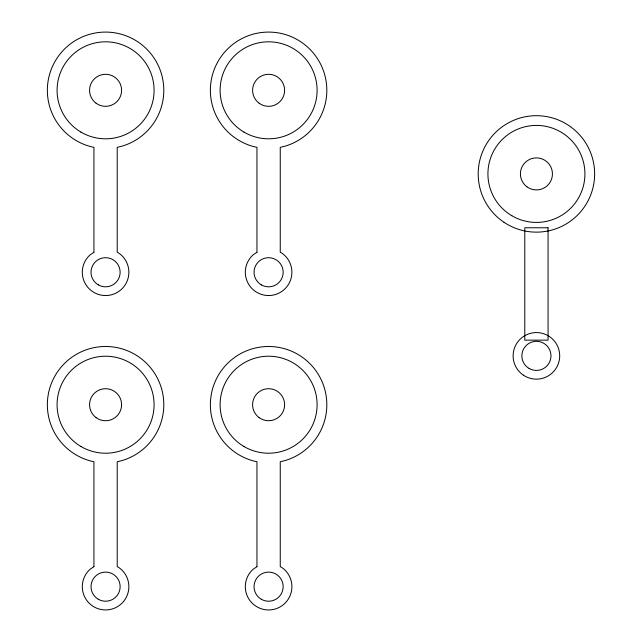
<?xml version="1.0" encoding="UTF-8"?>
<svg xmlns="http://www.w3.org/2000/svg" width="642" height="642" viewBox="0 0 642 642"><rect width="100%" height="100%" fill="white"/><g stroke="black" fill="none" stroke-linecap="round" stroke-linejoin="round"><path stroke-width="0.96" d="M93.933 252.274L90.241 254.738A23.289 23.289 0 0 0 89.463 289.069A23.289 23.289 0 0 0 123.729 286.854A23.289 23.289 0 0 0 118.537 252.908L117.221 252.258L117.221 147.339L121.763 146.24A58.221 58.221 0 0 0 152.603 55.974A58.221 58.221 0 0 0 57.234 57.868A58.221 58.221 0 0 0 91.629 146.841L93.933 147.299L93.933 252.274M256.96 252.274L253.261 254.738A23.289 23.289 0 0 0 252.483 289.069A23.289 23.289 0 0 0 286.757 286.854A23.289 23.289 0 0 0 281.557 252.908L280.249 252.258L280.249 147.339L284.783 146.24A58.221 58.221 0 0 0 315.623 55.974A58.221 58.221 0 0 0 220.254 57.868A58.221 58.221 0 0 0 254.657 146.841L256.96 147.299L256.96 252.274M93.933 566.677L90.241 569.141A23.289 23.289 0 0 0 89.463 603.472A23.289 23.289 0 0 0 123.729 601.257A23.289 23.289 0 0 0 118.537 567.311L117.221 566.661L117.221 461.742L121.763 460.643A58.221 58.221 0 0 0 152.603 370.378A58.221 58.221 0 0 0 57.234 372.272A58.221 58.221 0 0 0 91.629 461.245L93.933 461.702L93.933 566.677M256.96 566.677L253.261 569.141A23.289 23.289 0 0 0 252.483 603.472A23.289 23.289 0 0 0 286.757 601.257A23.289 23.289 0 0 0 281.557 567.311L280.249 566.661L280.249 461.742L284.783 460.643A58.221 58.221 0 0 0 315.623 370.378A58.221 58.221 0 0 0 220.254 372.272A58.221 58.221 0 0 0 254.657 461.245L256.96 461.702L256.96 566.677M548.067 227.766L524.779 227.766L524.779 340.14L548.067 340.14L548.067 227.766M98.298 284.863A14.557 14.557 0 0 0 120.134 272.256A14.557 14.557 0 0 0 98.298 259.649A14.557 14.557 0 0 0 98.298 284.863M80.972 132.108A48.503 48.503 0 0 0 154.08 90.723A48.503 48.503 0 0 0 81.686 48.11A48.503 48.503 0 0 0 80.972 132.108M96.099 103.218A16.01 16.01 0 0 0 121.49 92.071A16.01 16.01 0 0 0 99.141 75.652A16.01 16.01 0 0 0 96.099 103.218M98.298 599.267A14.557 14.557 0 0 0 120.134 586.66A14.557 14.557 0 0 0 98.298 574.06A14.557 14.557 0 0 0 98.298 599.267M80.972 446.511A48.503 48.503 0 0 0 154.08 405.126A48.503 48.503 0 0 0 81.686 362.513A48.503 48.503 0 0 0 80.972 446.511M96.099 417.621A16.01 16.01 0 0 0 121.49 406.474A16.01 16.01 0 0 0 99.141 390.055A16.01 16.01 0 0 0 96.099 417.621M261.326 599.267A14.557 14.557 0 0 0 283.162 586.66A14.557 14.557 0 0 0 261.326 574.06A14.557 14.557 0 0 0 261.326 599.267M244 446.511A48.503 48.503 0 0 0 317.1 405.126A48.503 48.503 0 0 0 244.706 362.513A48.503 48.503 0 0 0 244 446.511M259.127 417.621A16.01 16.01 0 0 0 284.518 406.474A16.01 16.01 0 0 0 262.169 390.055A16.01 16.01 0 0 0 259.127 417.621M261.326 284.863A14.557 14.557 0 0 0 283.162 272.256A14.557 14.557 0 0 0 261.326 259.649A14.557 14.557 0 0 0 261.326 284.863M244 132.108A48.503 48.503 0 0 0 317.1 90.723A48.503 48.503 0 0 0 244.706 48.11A48.503 48.503 0 0 0 244 132.108M259.127 103.218A16.01 16.01 0 0 0 284.518 92.071A16.01 16.01 0 0 0 262.169 75.652A16.01 16.01 0 0 0 259.127 103.218M511.818 215.712A48.503 48.503 0 0 0 584.918 174.319A48.503 48.503 0 0 0 512.525 131.706A48.503 48.503 0 0 0 511.818 215.712M526.946 186.814A16.01 16.01 0 0 0 552.337 175.667A16.01 16.01 0 0 0 529.987 159.248A16.01 16.01 0 0 0 526.946 186.814M503.978 222.26A58.221 58.221 0 0 0 594.508 177.834A58.221 58.221 0 0 0 510.775 121.643A58.221 58.221 0 0 0 503.978 222.26M523.463 375.217A23.289 23.289 0 0 0 559.655 357.401A23.289 23.289 0 0 0 526.135 334.963A23.289 23.289 0 0 0 523.463 375.217M529.144 368.468A14.557 14.557 0 0 0 550.98 355.861A14.557 14.557 0 0 0 529.144 343.253A14.557 14.557 0 0 0 529.144 368.468"/></g></svg>
